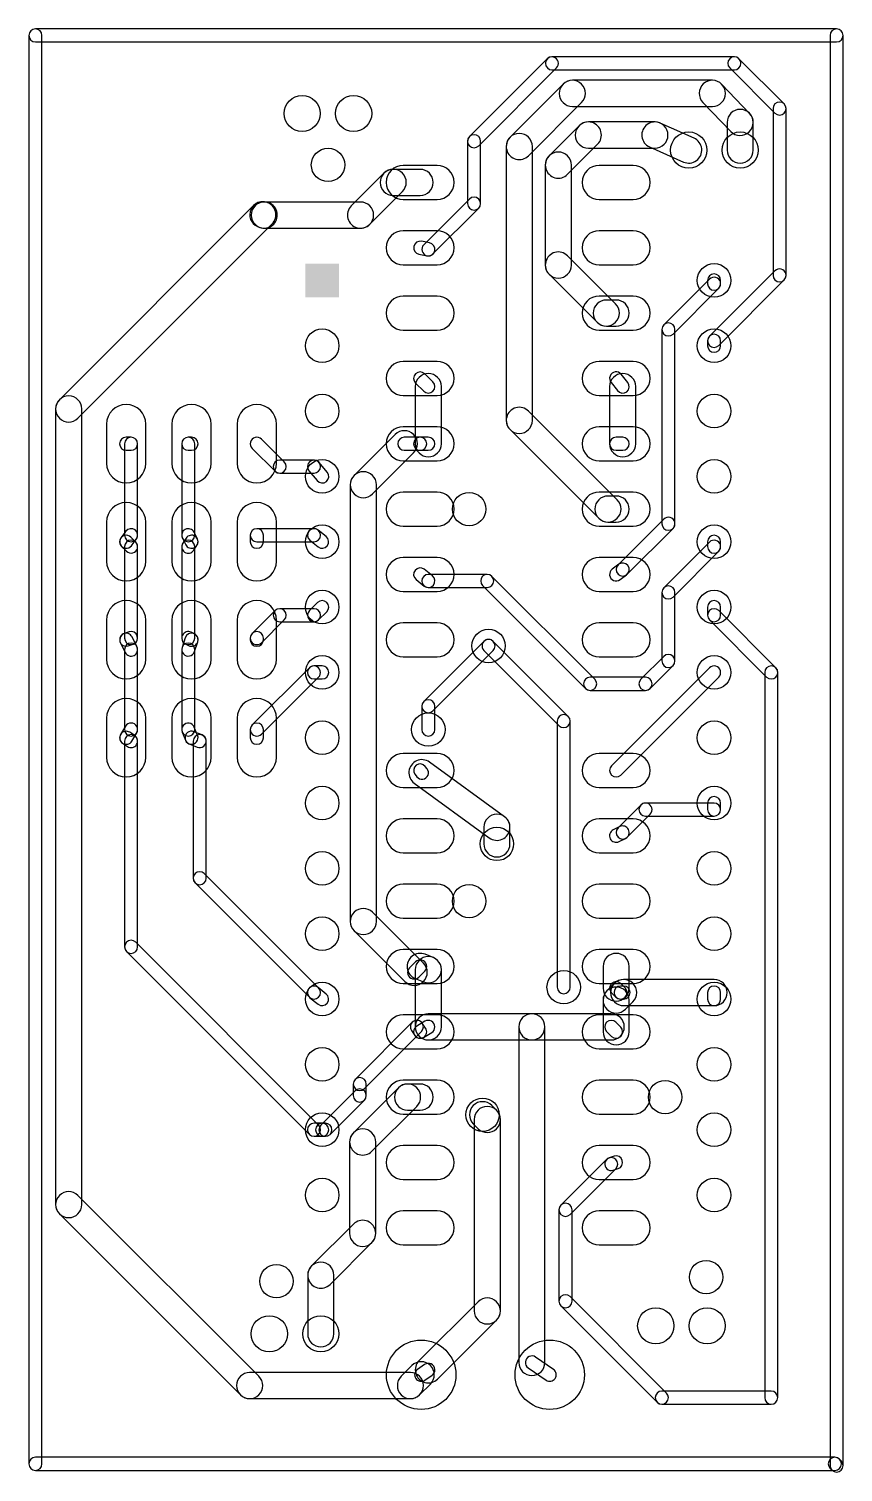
# Model space of a CAD drawing. Extents: x 0 to 31.7, y 0 to 56.1.
import ezdxf

# ---------------------------------------------------------------- set-up
doc = ezdxf.new("R2010")
doc.units = 0
for name, color, linetype in [('1', 12, 'CONTINUOUS'), ('17', 110, 'CONTINUOUS'), ('18', 110, 'CONTINUOUS')]:
    doc.layers.add(name, color=color, linetype=linetype)

# ---------------------------------------------------------------- blocks, each defined once
blk = doc.blocks.new('SQUAREP')
blk.add_solid([(-0.5, -0.5), (0.5, -0.5), (-0.5, 0.5), (0.5, 0.5)])
blk = doc.blocks.new('ROUNDP')
blk.add_circle((0, 0), 0.5)
blk = doc.blocks.new('LONGP100')
blk.add_lwpolyline([(-0.5, -0.5), (0.5, -0.5, 1), (0.5, 0.5), (-0.5, 0.5, 1)], format="xyb", close=True)
blk = doc.blocks.new('ROUNDV')
blk.add_circle((0, 0), 0.5)

msp = doc.modelspace()

# ---------------------------------------------------------------- linework, layer by layer
at = {"layer": '1'}
for points in [[(31.4325, 56.134), (0.2794, 56.134, 1), (0.2794, 55.626), (31.4325, 55.626, 1)], [(0.0254, 55.88), (0.0254, 0.3493, 1), (0.5334, 0.3493), (0.5334, 55.88, 1)], [(31.6865, 0.2794), (31.6865, 55.88, 1), (31.1785, 55.88), (31.1785, 0.2794, 1)], [(17.5151, 51.5856), (20.5441, 54.6145, 1), (20.1848, 54.9738), (17.1559, 51.9448, 1)], [(20.3645, 54.5402), (27.4574, 54.5402, 1), (27.4574, 55.0481), (20.3645, 55.0481, 1)], [(27.2778, 54.6145), (29.0367, 52.8556, 1), (29.396, 53.2148), (27.637, 54.9738, 1)], [(20.799, 53.985), (18.7352, 51.9212, 1), (19.4537, 51.2028), (21.5174, 53.2665, 1)], [(26.6019, 54.1338), (21.1582, 54.1338, 1), (21.1582, 53.1178), (26.6019, 53.1178, 1)], [(28.0495, 52.849), (26.9688, 53.9772, 1), (26.2351, 53.2743), (27.3159, 52.1462, 1)], [(27.1747, 52.4976), (27.1747, 51.4223, 1), (28.1907, 51.4223), (28.1907, 52.4976, 1)], [(28.9624, 53.0352), (28.9624, 46.5519, 1), (29.4704, 46.5519), (29.4704, 53.0352, 1)], [(21.4213, 52.3657), (20.2529, 51.1973, 1), (20.9713, 50.4789), (22.1397, 51.6473, 1)], [(24.3671, 52.5145), (21.7805, 52.5145, 1), (21.7805, 51.4985), (24.3671, 51.4985, 1)], [(24.1609, 51.5422), (25.4765, 50.958, 1), (25.8889, 51.8866), (24.5733, 52.4708, 1)], [(17.5895, 49.3395), (17.5895, 51.7652, 1), (17.0815, 51.7652), (17.0815, 49.3395, 1)], [(18.5865, 51.562), (18.5865, 40.9131, 1), (19.6025, 40.9131), (19.6025, 51.562, 1)], [(20.1041, 50.8381), (20.1041, 46.9519, 1), (21.1201, 46.9519), (21.1201, 50.8381, 1)], [(13.833, 50.5242), (12.563, 49.2542, 1), (13.2815, 48.5358), (14.5515, 49.8058, 1)], [(15.24, 50.673), (14.1923, 50.673, 1), (14.1923, 49.657), (15.24, 49.657, 1)], [(1.934, 40.9983), (9.4842, 48.5485, 1), (8.7657, 49.2669), (1.2156, 41.7168, 1)], [(9.296, 49.3892), (9.2426, 49.4019, 1), (9.0073, 48.4135), (9.0606, 48.4008, 1)], [(12.9223, 49.403), (9.1783, 49.403, 1), (9.1783, 48.387), (12.9223, 48.387, 1)], [(15.7371, 47.3819), (17.5151, 49.1599, 1), (17.1559, 49.5191), (15.3779, 47.7411, 1)], [(15.6073, 47.8106), (15.2898, 47.8741, 1), (15.1902, 47.3759), (15.5077, 47.3124, 1)], [(22.8382, 45.4442), (20.9713, 47.3111, 1), (20.2529, 46.5927), (22.1198, 44.7258, 1)], [(29.0367, 46.7315), (26.4904, 44.1851, 1), (26.8496, 43.8259), (29.396, 46.3722, 1)], [(26.924, 46.228), (26.924, 46.355, 1), (26.416, 46.355), (26.416, 46.228, 1)], [(25.0716, 44.2704), (26.8496, 46.0484, 1), (26.4904, 46.4076), (24.7124, 44.6296, 1)], [(22.86, 45.593), (22.479, 45.593, 1), (22.479, 44.577), (22.86, 44.577, 1)], [(25.146, 36.8935), (25.146, 44.45, 1), (24.638, 44.45), (24.638, 36.8935, 1)], [(26.416, 44.0055), (26.416, 43.815, 1), (26.924, 43.815), (26.924, 44.0055, 1)], [(15.7371, 42.4071), (15.4196, 42.7246, 1), (15.0604, 42.3654), (15.3779, 42.0479, 1)], [(15.0495, 42.2275), (15.0495, 40.005, 1), (16.0655, 40.005), (16.0655, 42.2275, 1)], [(23.3123, 42.3862), (23.0583, 42.7037, 1), (22.6617, 42.3863), (22.9157, 42.0688, 1)], [(22.606, 42.2275), (22.606, 40.005, 1), (23.622, 40.005), (23.622, 42.2275, 1)], [(2.0828, 10.4267), (2.0828, 41.3576, 1), (1.0668, 41.3576), (1.0668, 10.4267, 1)], [(22.9017, 37.8242), (19.4537, 41.2723, 1), (18.7352, 40.5538), (22.1833, 37.1058, 1)], [(13.3894, 38.0519), (14.9833, 39.6458, 1), (14.2648, 40.3642), (12.671, 38.7704, 1)], [(4.0005, 40.259), (3.81, 40.259, 1), (3.81, 39.751), (4.0005, 39.751, 1)], [(3.7465, 40.005), (3.7465, 36.449, 1), (4.2545, 36.449), (4.2545, 40.005, 1)], [(5.969, 40.005), (5.969, 36.449, 1), (6.477, 36.449), (6.477, 40.005, 1)], [(6.223, 39.751), (6.35, 39.751, 1), (6.35, 40.259), (6.223, 40.259, 1)], [(8.7104, 39.8254), (9.5994, 38.9364, 1), (9.9586, 39.2956), (9.0696, 40.1846, 1)], [(14.6241, 39.751), (15.24, 39.751, 1), (15.24, 40.259), (14.6241, 40.259, 1)], [(15.5575, 40.259), (15.24, 40.259, 1), (15.24, 39.751), (15.5575, 39.751, 1)], [(23.114, 40.259), (22.86, 40.259, 1), (22.86, 39.751), (23.114, 39.751, 1)], [(9.779, 38.862), (11.1125, 38.862, 1), (11.1125, 39.37), (9.779, 39.37, 1)], [(10.9174, 38.9534), (11.2349, 38.5724, 1), (11.6251, 38.8976), (11.3076, 39.2786, 1)], [(13.5382, 21.4313), (13.5382, 38.4111, 1), (12.5222, 38.4111), (12.5222, 21.4313, 1)], [(22.86, 37.973), (22.5425, 37.973, 1), (22.5425, 36.957), (22.86, 36.957, 1)], [(23.2936, 34.9359), (25.0716, 36.7139, 1), (24.7124, 37.0731), (22.9344, 35.2951, 1)], [(3.7973, 36.6014), (3.6068, 36.3474, 1), (4.0132, 36.0426), (4.2037, 36.2966, 1)], [(5.9958, 36.3354), (6.1228, 36.0814, 1), (6.5772, 36.3086), (6.4502, 36.5626, 1)], [(8.89, 36.195), (11.1125, 36.195, 1), (11.1125, 36.703), (8.89, 36.703, 1)], [(8.636, 36.449), (8.636, 36.195, 1), (9.144, 36.195), (9.144, 36.449, 1)], [(10.9538, 36.2507), (11.2713, 35.9967, 1), (11.5887, 36.3933), (11.2712, 36.6473, 1)], [(4.1801, 36.1841), (3.9896, 36.3746, 1), (3.6304, 36.0154), (3.8209, 35.8249, 1)], [(3.7465, 36.0045), (3.7465, 32.4485, 1), (4.2545, 32.4485), (4.2545, 36.0045, 1)], [(6.4343, 35.8636), (6.5613, 36.0541, 1), (6.1387, 36.3359), (6.0117, 36.1454, 1)], [(6.477, 32.4485), (6.477, 36.0045, 1), (5.969, 36.0045), (5.969, 32.4485, 1)], [(25.0716, 34.0469), (26.8496, 35.8249, 1), (26.4904, 36.1841), (24.7124, 34.4061, 1)], [(26.924, 36.0045), (26.924, 36.195, 1), (26.416, 36.195), (26.416, 36.0045, 1)], [(22.9616, 35.3187), (22.7076, 35.1282, 1), (23.0124, 34.7218), (23.2664, 34.9123, 1)], [(15.7162, 34.8693), (15.3987, 35.1233, 1), (15.0813, 34.7267), (15.3988, 34.4727, 1)], [(15.5575, 34.417), (17.8498, 34.417, 1), (17.8498, 34.925), (15.5575, 34.925, 1)], [(17.6702, 34.4914), (21.6707, 30.4909, 1), (22.03, 30.8501), (18.0295, 34.8506, 1)], [(25.146, 31.5595), (25.146, 34.2265, 1), (24.638, 34.2265), (24.638, 31.5595, 1)], [(11.2921, 33.1579), (11.6096, 33.4754, 1), (11.2504, 33.8346), (10.9329, 33.5171, 1)], [(26.924, 33.3375), (26.924, 33.655, 1), (26.416, 33.655), (26.416, 33.3375, 1)], [(9.0696, 32.2689), (9.9586, 33.1579, 1), (9.5994, 33.5171), (8.7104, 32.6281, 1)], [(9.779, 33.0835), (11.1125, 33.0835, 1), (11.1125, 33.5915), (9.779, 33.5915, 1)], [(29.0721, 31.2946), (26.8496, 33.5171, 1), (26.4904, 33.1579), (28.7129, 30.9354, 1)], [(3.9202, 32.6895), (3.7297, 32.626, 1), (3.8903, 32.144), (4.0808, 32.2075, 1)], [(4.2277, 32.1176), (4.0372, 32.4986, 1), (3.5828, 32.2714), (3.7733, 31.8904, 1)], [(6.1094, 32.2213), (6.2364, 32.1578, 1), (6.4636, 32.6122), (6.3366, 32.6757, 1)], [(6.464, 31.9237), (6.591, 32.3047, 1), (6.109, 32.4653), (5.982, 32.0843, 1)], [(8.636, 32.4485), (8.636, 32.385, 1), (9.144, 32.385), (9.144, 32.4485, 1)], [(3.7465, 32.004), (3.7465, 28.8925, 1), (4.2545, 28.8925), (4.2545, 32.004, 1)], [(6.477, 28.8925), (6.477, 32.004, 1), (5.969, 32.004), (5.969, 28.8925, 1)], [(17.721, 32.3233), (15.3779, 29.9802, 1), (15.7371, 29.6209), (18.0803, 31.9641, 1)], [(17.721, 31.9641), (20.642, 29.0431, 1), (21.0013, 29.4023), (18.0803, 32.3233, 1)], [(24.1826, 30.4909), (25.0716, 31.3799, 1), (24.7124, 31.7391), (23.8234, 30.8501, 1)], [(9.0696, 28.7129), (11.2921, 30.9354, 1), (10.9329, 31.2946), (8.7104, 29.0721, 1)], [(11.1125, 30.861), (11.43, 30.861, 1), (11.43, 31.369), (11.1125, 31.369, 1)], [(21.8504, 30.4165), (24.003, 30.4165, 1), (24.003, 30.9245), (21.8504, 30.9245, 1)], [(23.0396, 27.1254), (26.8496, 30.9354, 1), (26.4904, 31.2946), (22.6804, 27.4846, 1)], [(29.1465, 2.921), (29.1465, 31.115, 1), (28.6385, 31.115), (28.6385, 2.921, 1)], [(15.8115, 28.8925), (15.8115, 29.8006, 1), (15.3035, 29.8006), (15.3035, 28.8925, 1)], [(20.5677, 29.2227), (20.5677, 18.8786, 1), (21.0757, 18.8786), (21.0757, 29.2227, 1)], [(3.7827, 29.0232), (3.5922, 28.7057, 1), (4.0278, 28.4443), (4.2183, 28.7618, 1)], [(4.1414, 28.6593), (3.9509, 28.7863, 1), (3.6691, 28.3637), (3.8596, 28.2367, 1)], [(4.2545, 20.447), (4.2545, 28.448, 1), (3.7465, 28.448), (3.7465, 20.447, 1)], [(5.9872, 28.7982), (6.1142, 28.4807, 1), (6.5858, 28.6693), (6.4588, 28.9868, 1)], [(6.7618, 28.6838), (6.4443, 28.8108, 1), (6.2557, 28.3392), (6.5732, 28.2122, 1)], [(6.4135, 28.448), (6.4135, 23.114, 1), (6.9215, 23.114), (6.9215, 28.448, 1)], [(8.636, 28.8925), (8.636, 28.575, 1), (9.144, 28.575), (9.144, 28.8925, 1)], [(18.5234, 25.506), (15.6087, 27.6269, 1), (15.011, 26.8053), (17.9256, 24.6844, 1)], [(15.5096, 27.373), (15.4397, 27.4619, 1), (15.0403, 27.1481), (15.1101, 27.0592, 1)], [(23.2936, 24.7124), (24.1826, 25.6014, 1), (23.8234, 25.9606), (22.9344, 25.0716, 1)], [(24.003, 25.527), (26.67, 25.527, 1), (26.67, 26.035), (24.003, 26.035, 1)], [(26.924, 25.781), (26.924, 26.035, 1), (26.416, 26.035), (26.416, 25.781, 1)], [(18.7325, 24.4475), (18.7325, 25.0952, 1), (17.7165, 25.0952), (17.7165, 24.4475, 1)], [(23.0004, 25.1192), (22.7464, 24.9922, 1), (22.9736, 24.5378), (23.2276, 24.6648, 1)], [(6.4879, 22.9344), (10.9329, 18.4894, 1), (11.2921, 18.8486), (6.8471, 23.2936, 1)], [(15.3674, 19.8124), (13.3894, 21.7905, 1), (12.671, 21.072), (14.649, 19.094, 1)], [(11.2921, 13.5146), (4.1801, 20.6266, 1), (3.8209, 20.2674), (10.9329, 13.1554, 1)], [(15.7462, 20.0297), (15.4287, 20.1567, 1), (15.0513, 19.2133), (15.3688, 19.0863, 1)], [(15.1878, 19.2736), (15.4196, 19.5054, 1), (15.0604, 19.8646), (14.8286, 19.6328, 1)], [(16.0655, 17.3355), (16.0655, 19.558, 1), (15.0495, 19.558), (15.0495, 17.3355, 1)], [(22.352, 19.685), (22.352, 18.8405, 1), (23.368, 18.8405), (23.368, 19.685, 1)], [(22.7929, 19.0282), (22.5008, 18.7361, 1), (23.2192, 18.0177), (23.5113, 18.3098, 1)], [(23.2111, 18.8486), (23.0396, 19.0201, 1), (22.6804, 18.6608), (22.8518, 18.4894, 1)], [(23.1521, 18.161), (26.67, 18.161, 1), (26.67, 19.177), (23.1521, 19.177, 1)], [(10.9538, 18.4707), (11.2713, 18.2167, 1), (11.5887, 18.6133), (11.2712, 18.8673, 1)], [(23.368, 17.145), (23.368, 18.3769, 1), (22.352, 18.3769), (22.352, 17.145, 1)], [(23.0314, 18.415), (23.1521, 18.415, 1), (23.1521, 18.923), (23.0314, 18.923, 1)], [(26.416, 18.669), (26.416, 18.415, 1), (26.924, 18.415), (26.924, 18.669, 1)], [(14.9334, 17.5151), (12.7109, 15.2926, 1), (13.0701, 14.9334), (15.2926, 17.1559, 1)], [(14.9017, 17.1946), (15.0287, 17.0041, 1), (15.4513, 17.2859), (15.3243, 17.4764, 1)], [(15.4268, 17.5533), (15.1093, 17.3628, 1), (15.3707, 16.9272), (15.6882, 17.1177, 1)], [(15.5575, 16.8275), (19.5834, 16.8275, 1), (19.5834, 17.8435), (15.5575, 17.8435, 1)], [(19.5834, 16.8275), (22.6695, 16.8275, 1), (22.6695, 17.8435), (19.5834, 17.8435, 1)], [(19.0754, 17.3355), (19.0754, 4.2882, 1), (20.0914, 4.2882), (20.0914, 17.3355, 1)], [(22.4899, 17.1559), (22.6804, 16.9654, 1), (23.0396, 17.3246), (22.8491, 17.5151, 1)], [(12.6365, 15.113), (12.6365, 14.6685, 1), (13.1445, 14.6685), (13.1445, 15.113, 1)], [(12.7109, 14.8481), (11.3774, 13.5146, 1), (11.7366, 13.1554), (13.0701, 14.4889, 1)], [(14.3918, 14.9642), (12.6456, 13.218, 1), (13.364, 12.4995), (15.1103, 14.2458, 1)], [(15.24, 15.113), (14.7511, 15.113, 1), (14.7511, 14.097), (15.24, 14.097, 1)], [(17.3065, 13.56), (17.4906, 13.3758, 1), (18.2091, 14.0943), (18.0249, 14.2784, 1)], [(17.3419, 13.7351), (17.3419, 6.2929, 1), (18.3578, 6.2929), (18.3578, 13.7351, 1)], [(11.1125, 13.081), (11.43, 13.081, 1), (11.43, 13.589), (11.1125, 13.589, 1)], [(11.557, 13.589), (11.43, 13.589, 1), (11.43, 13.081), (11.557, 13.081, 1)], [(12.4968, 12.8588), (12.4968, 9.3091, 1), (13.5128, 9.3091), (13.5128, 12.8588, 1)], [(22.4899, 12.1811), (20.7119, 10.4031, 1), (21.0711, 10.0439), (22.8491, 11.8219, 1)], [(22.7498, 11.7605), (22.9403, 11.824, 1), (22.7797, 12.306), (22.5892, 12.2425, 1)], [(8.9698, 3.7501), (1.934, 10.7859, 1), (1.2156, 10.0675), (8.2514, 3.0317, 1)], [(20.6375, 10.2235), (20.6375, 6.6675, 1), (21.1455, 6.6675), (21.1455, 10.2235, 1)], [(12.6456, 9.6683), (11.0167, 8.0394, 1), (11.7351, 7.321), (13.364, 8.9499, 1)], [(11.8839, 5.4039), (11.8839, 7.6802, 1), (10.8679, 7.6802), (10.8679, 5.4039, 1)], [(15.9167, 3.6413), (18.2091, 5.9336, 1), (17.4906, 6.6521), (15.1983, 4.3597, 1)], [(20.7119, 6.4879), (24.4584, 2.7414, 1), (24.8176, 3.1006), (21.0711, 6.8471, 1)], [(19.4396, 4.0788), (20.1362, 3.6006, 1), (20.4238, 4.0194), (19.7272, 4.4976, 1)], [(14.9208, 4.1692), (14.5017, 3.7501, 1), (15.2201, 3.0317), (15.6392, 3.4508, 1)], [(15.4137, 4.2099), (15.1362, 4.0194, 1), (15.4238, 3.6006), (15.7013, 3.7911, 1)], [(14.8609, 3.8989), (8.6106, 3.8989, 1), (8.6106, 2.8829), (14.8609, 2.8829, 1)], [(24.638, 2.667), (28.8925, 2.667, 1), (28.8925, 3.175), (24.638, 3.175, 1)], [(0.2794, 0.0953), (31.3627, 0.0953, 1), (31.3627, 0.6033), (0.2794, 0.6033, 1)], [(31.183, 0.1696), (31.2529, 0.0998, 1), (31.6121, 0.459), (31.5423, 0.5289, 1)]]:
    msp.add_lwpolyline(points, format="xyb", close=True, dxfattribs=at)

# ---------------------------------------------------------------- block references
at = {"layer": '17'}
for name, p, xscale, yscale, rotation in [('ROUNDP', (10.6523, 52.8447), 1.408, 1.408, 270), ('ROUNDP', (12.6523, 52.8447), 1.408, 1.408, 270), ('ROUNDP', (25.6827, 51.4223), 1.408, 1.408, 90), ('ROUNDP', (27.6827, 51.4223), 1.408, 1.408, 90), ('SQUAREP', (11.43, 46.355), 1.308, 1.308, 270), ('ROUNDP', (26.67, 46.355), 1.308, 1.308, 270), ('ROUNDP', (11.43, 43.815), 1.308, 1.308, 270), ('ROUNDP', (26.67, 43.815), 1.308, 1.308, 270), ('LONGP100', (3.81, 40.005), 1.524, 1.524, 270), ('LONGP100', (6.35, 40.005), 1.524, 1.524, 270), ('LONGP100', (8.89, 40.005), 1.524, 1.524, 270), ('ROUNDP', (11.43, 41.275), 1.308, 1.308, 270), ('ROUNDP', (26.67, 41.275), 1.308, 1.308, 270), ('ROUNDP', (11.43, 38.735), 1.308, 1.308, 270), ('ROUNDP', (26.67, 38.735), 1.308, 1.308, 270), ('LONGP100', (3.81, 36.195), 1.524, 1.524, 270), ('LONGP100', (6.35, 36.195), 1.524, 1.524, 270), ('LONGP100', (8.89, 36.195), 1.524, 1.524, 270), ('ROUNDP', (11.43, 36.195), 1.308, 1.308, 270), ('ROUNDP', (26.67, 36.195), 1.308, 1.308, 270), ('ROUNDP', (11.43, 33.655), 1.308, 1.308, 270), ('ROUNDP', (26.67, 33.655), 1.308, 1.308, 270), ('LONGP100', (3.81, 32.385), 1.524, 1.524, 270), ('LONGP100', (6.35, 32.385), 1.524, 1.524, 270), ('LONGP100', (8.89, 32.385), 1.524, 1.524, 270), ('ROUNDP', (11.43, 31.115), 1.308, 1.308, 270), ('ROUNDP', (26.67, 31.115), 1.308, 1.308, 270), ('LONGP100', (3.81, 28.575), 1.524, 1.524, 270), ('LONGP100', (6.35, 28.575), 1.524, 1.524, 270), ('LONGP100', (8.89, 28.575), 1.524, 1.524, 270), ('ROUNDP', (11.43, 28.575), 1.308, 1.308, 270), ('ROUNDP', (26.67, 28.575), 1.308, 1.308, 270), ('ROUNDP', (11.43, 26.035), 1.308, 1.308, 270), ('ROUNDP', (26.67, 26.035), 1.308, 1.308, 270), ('ROUNDP', (11.43, 23.495), 1.308, 1.308, 270), ('ROUNDP', (26.67, 23.495), 1.308, 1.308, 270), ('ROUNDP', (11.43, 20.955), 1.308, 1.308, 270), ('ROUNDP', (26.67, 20.955), 1.308, 1.308, 270), ('ROUNDP', (11.43, 18.415), 1.308, 1.308, 270), ('ROUNDP', (26.67, 18.415), 1.308, 1.308, 270), ('ROUNDP', (11.43, 15.875), 1.308, 1.308, 270), ('ROUNDP', (26.67, 15.875), 1.308, 1.308, 270), ('ROUNDP', (11.43, 13.335), 1.308, 1.308, 270), ('ROUNDP', (26.67, 13.335), 1.308, 1.308, 270), ('ROUNDP', (11.43, 10.795), 1.308, 1.308, 270), ('ROUNDP', (26.67, 10.795), 1.308, 1.308, 270), ('ROUNDP', (24.4, 5.715), 1.408, 1.408, 90), ('ROUNDP', (26.4, 5.715), 1.408, 1.408, 90), ('ROUNDP', (9.3759, 5.4039), 1.408, 1.408, 90), ('ROUNDP', (11.3759, 5.4039), 1.408, 1.408, 90), ('ROUNDP', (15.28, 3.81), 2.7, 2.7, 180), ('ROUNDP', (20.28, 3.81), 2.7, 2.7, 180)]:
    msp.add_blockref(name, p, dxfattribs=dict(at, xscale=xscale, yscale=yscale, rotation=rotation))
at = {"layer": '17', "xscale": 1.3208, "yscale": 1.3208}
for p in [(15.24, 50.165), (22.86, 50.165), (15.24, 47.625), (22.86, 47.625), (15.24, 45.085), (22.86, 45.085), (15.24, 42.545), (22.86, 42.545), (15.24, 40.005), (22.86, 40.005), (15.24, 37.465), (22.86, 37.465), (15.24, 34.925), (22.86, 34.925), (15.24, 32.385), (22.86, 32.385), (15.24, 27.305), (22.86, 27.305), (15.24, 24.765), (22.86, 24.765), (15.24, 22.225), (22.86, 22.225), (15.24, 19.685), (22.86, 19.685), (15.24, 17.145), (22.86, 17.145), (15.24, 14.605), (22.86, 14.605), (15.24, 12.065), (22.86, 12.065), (15.24, 9.525), (22.86, 9.525)]:
    msp.add_blockref('LONGP100', p, dxfattribs=at)
at = {"layer": '18', "xscale": 1.3, "yscale": 1.3}
for p in [(11.6586, 50.8445), (11.6586, 50.8445), (17.145, 37.465), (17.145, 37.465), (17.9007, 32.1437), (17.9007, 32.1437), (15.5575, 28.8925), (15.5575, 28.8925), (18.2245, 24.4475), (18.2245, 24.4475), (17.145, 22.225), (17.145, 22.225), (20.8217, 18.8786), (20.8217, 18.8786), (24.765, 14.605), (24.765, 14.605), (17.6657, 13.9192), (17.6657, 13.9192), (9.652, 7.4486), (9.652, 7.4486), (26.3589, 7.6073), (26.3589, 7.6073)]:
    msp.add_blockref('ROUNDV', p, dxfattribs=at)

doc.saveas('drawing.dxf')
